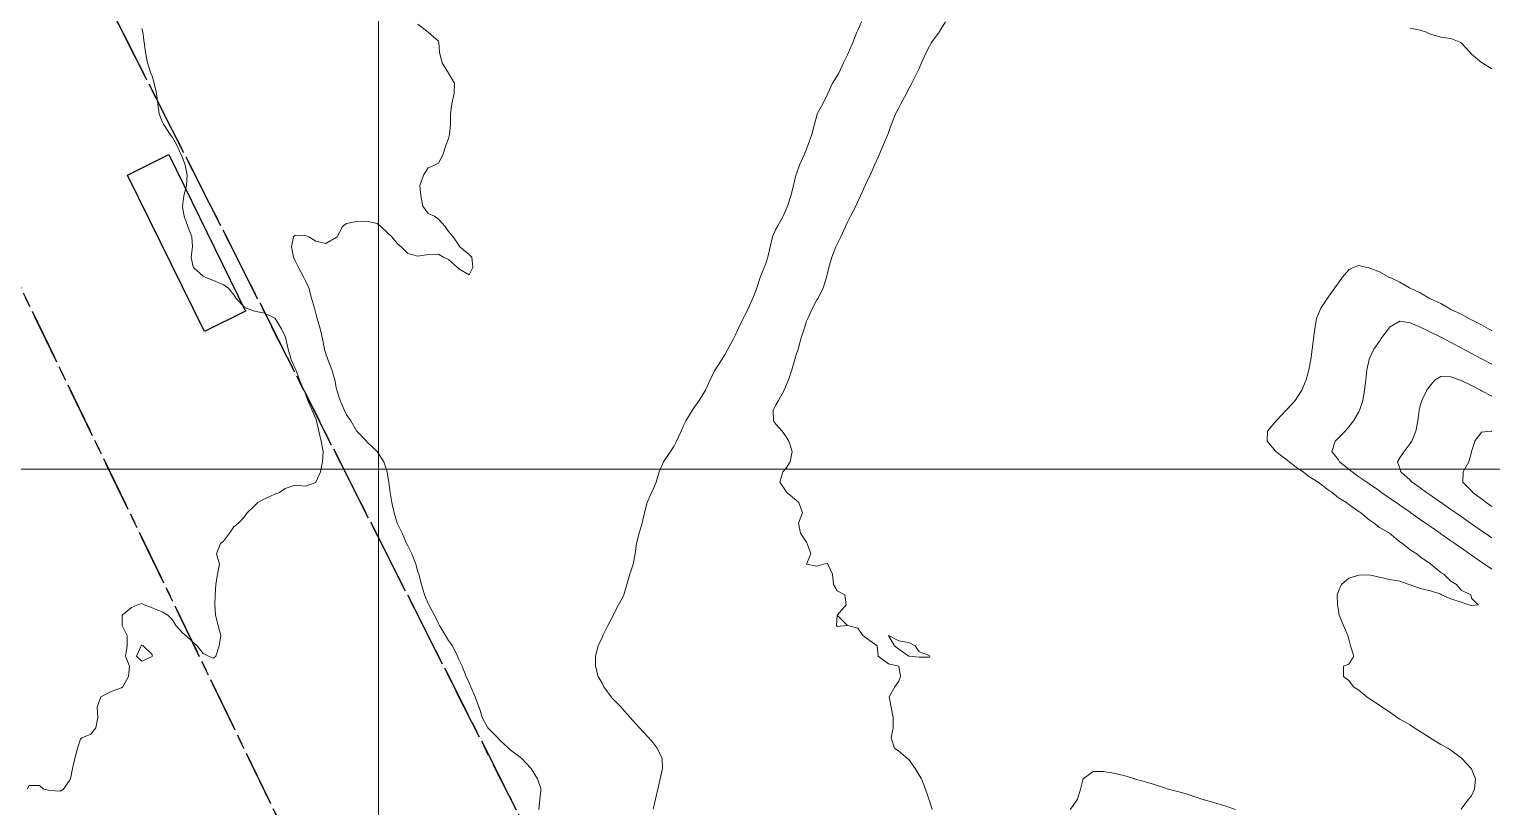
# Model space of a CAD drawing. Header units: centimetres. Extents: x 0 to 642158, y -847 to 649707.
# Drawn here: x 616349.7 to 616421.2, y 621470.9 to 621508.9 of the extents above; entities that cross this region are included whole.
import ezdxf

# ---------------------------------------------------------------- set-up
doc = ezdxf.new("R2010")
doc.units = ezdxf.units.CM
doc.header["$MEASUREMENT"] = 0
doc.linetypes.add('CENTERX2', pattern=[4, 2.5, -0.5, 0.5, -0.5])
doc.layers.add('MEV_grille', color=254, linetype='Continuous', lineweight=9)
doc.layers.add('WAL_topographie 0.5', color=253, linetype='Continuous', lineweight=20)
doc.layers.add('SPW_batiments', color=7, linetype='Continuous')
doc.layers.add('SPW_parcellaire cadastral', color=7, linetype='CENTERX2', lineweight=25, true_color=0xff0542)

# ---------------------------------------------------------------- blocks, each defined once
blk = doc.blocks.new('*U114')
at = {"layer": 'MEV_grille', "transparency": 33554687}
blk.add_lwpolyline([(-1338.461, 0), (1338.461, 0)], dxfattribs=at)
blk = doc.blocks.new('*U115')
at = {"layer": 'MEV_grille', "color": 0, "linetype": 'ByBlock', "lineweight": -2, "transparency": 16777216}
blk.add_blockref('*U114', (0, -900), dxfattribs=at)
blk = doc.blocks.new('*U112')
at = {"layer": 'MEV_grille', "transparency": 33554687}
blk.add_lwpolyline([(0, 1825.476), (0, -1825.476)], dxfattribs=at)
blk = doc.blocks.new('*U113')
at = {"layer": 'MEV_grille', "color": 0, "linetype": 'ByBlock', "lineweight": -2, "transparency": 16777216}
blk.add_blockref('*U112', (1000, 0), dxfattribs=at)

msp = doc.modelspace()

# ---------------------------------------------------------------- linework, layer by layer
at = {"layer": 'SPW_batiments'}
msp.add_lwpolyline([(616360.322, 621495.112), (616358.306, 621494.112), (616354.555, 621501.761), (616356.571, 621502.762), (616360.322, 621495.112)], dxfattribs=at)
at = {"layer": 'SPW_parcellaire cadastral'}
for points in [[(616406.831, 621420.991), (616406.079, 621420.315), (616381.528, 621452.057), (616382.59, 621452.875), (616351.981, 621513.364), (616363.267, 621518.999), (616369.865, 621522.24), (616369.942, 621522.278), (616376.513, 621525.482), (616358.142, 621561.901), (616355.485, 621567.17), (616349.995, 621577.952), (616352.127, 621579.652), (616370.952, 621542.641), (616371.586, 621541.659), (616372.235, 621540.834), (616373.089, 621539.86), (616373.957, 621538.971), (616374.973, 621538.061), (616376.098, 621537.156), (616377.407, 621536.24), (616378.996, 621535.288), (616436.286, 621505.676)], [(616373.765, 621445.823), (616346.4, 621502.304), (616338.84, 621517.664), (616333.627, 621528.033), (616328.365, 621539.223), (616324.813, 621546.38), (616322.366, 621551.341), (616321.241, 621553.624), (616318.926, 621558.452), (616317.339, 621561.594), (616326.493, 621565.88), (616326.797, 621565.232), (616333.921, 621550.568), (616334.913, 621548.385), (616342.472, 621532.24), (616351.981, 621513.364), (616382.59, 621452.875), (616381.528, 621452.057), (616373.765, 621445.823)], [(616341.803, 621444.94), (616338.557, 621448.666), (616335.598, 621452.075), (616332.204, 621455.964), (616329.403, 621459.19), (616326.26, 621462.758), (616323.512, 621465.953), (616319.974, 621470.034), (616317.277, 621473.159), (616310.497, 621480.84), (616309.28, 621482.209), (616346.4, 621502.304), (616373.765, 621445.823), (616354.58, 621430.628), (616352.071, 621433.628), (616345.37, 621441.126), (616341.803, 621444.94)]]:
    msp.add_lwpolyline(points, dxfattribs=at)
at = {"layer": 'WAL_topographie 0.5'}
for points in [[(616355.25, 621508.933), (616355.303, 621508.75), (616355.372, 621508.25), (616355.428, 621507.75), (616355.534, 621507.25), (616355.692, 621506.75), (616355.75, 621506.599), (616355.853, 621506.25), (616355.965, 621505.75), (616356.034, 621505.25), (616356.102, 621504.75), (616356.25, 621504.388), (616356.306, 621504.25), (616356.632, 621503.75), (616356.75, 621503.591), (616356.942, 621503.25), (616357.179, 621502.75), (616357.25, 621502.579), (616357.369, 621502.25), (616357.471, 621501.75), (616357.432, 621501.25), (616357.306, 621500.75), (616357.25, 621500.361), (616357.233, 621500.25), (616357.25, 621500.107), (616357.316, 621499.75), (616357.504, 621499.25), (616357.692, 621498.75), (616357.727, 621498.25), (616357.66, 621497.75), (616357.75, 621497.345), (616357.778, 621497.25), (616358.25, 621496.814), (616358.375, 621496.75), (616358.75, 621496.603), (616359.25, 621496.402), (616359.464, 621496.25), (616359.75, 621495.904), (616359.85, 621495.75), (616360.25, 621495.318), (616360.361, 621495.25), (616360.75, 621495.117), (616361.25, 621495.019), (616361.75, 621494.773), (616361.77, 621494.75), (616362.082, 621494.25), (616362.25, 621493.871), (616362.288, 621493.75), (616362.401, 621493.25), (616362.55, 621492.75), (616362.75, 621492.304), (616362.771, 621492.25), (616362.964, 621491.75), (616363.164, 621491.25), (616363.25, 621491.062), (616363.373, 621490.75), (616363.585, 621490.25), (616363.75, 621489.843), (616363.782, 621489.75), (616363.901, 621489.25), (616364.016, 621488.75), (616364.117, 621488.25), (616364.079, 621487.75), (616363.979, 621487.25), (616363.76, 621486.75), (616363.75, 621486.734), (616363.25, 621486.553), (616362.75, 621486.602), (616362.25, 621486.435), (616361.987, 621486.25), (616361.75, 621486.162), (616361.25, 621485.934), (616360.917, 621485.75), (616360.75, 621485.589), (616360.398, 621485.25), (616360.25, 621485.039), (616359.975, 621484.75), (616359.75, 621484.57), (616359.534, 621484.25), (616359.25, 621483.861), (616359.092, 621483.75), (616358.9, 621483.25), (616359.042, 621482.75), (616358.944, 621482.25), (616358.864, 621481.75), (616358.843, 621481.25), (616358.82, 621480.75), (616358.855, 621480.25), (616358.98, 621479.75), (616359.109, 621479.25), (616359.036, 621478.75), (616358.867, 621478.25), (616358.75, 621478.141), (616358.517, 621478.25), (616358.25, 621478.379), (616357.962, 621478.75), (616357.75, 621478.931), (616357.393, 621479.25), (616357.25, 621479.37), (616356.917, 621479.75), (616356.75, 621480.021), (616356.521, 621480.25), (616356.25, 621480.408), (616355.75, 621480.613), (616355.357, 621480.75), (616355.25, 621480.813), (616355.036, 621480.75), (616354.75, 621480.632), (616354.286, 621480.25), (616354.296, 621479.75), (616354.528, 621479.25), (616354.528, 621478.75), (616354.456, 621478.25), (616354.641, 621477.75), (616354.601, 621477.25), (616354.323, 621476.75), (616354.25, 621476.696), (616353.75, 621476.512), (616353.25, 621476.25), (616353.25, 621476.25), (616353.067, 621475.75), (616353.104, 621475.25), (616353, 621474.75), (616352.75, 621474.434), (616352.312, 621474.25), (616352.25, 621474.187), (616352.098, 621473.75), (616351.967, 621473.25), (616351.865, 621472.75), (616351.765, 621472.25), (616351.75, 621472.217), (616351.417, 621471.75), (616351.25, 621471.655), (616350.75, 621471.673), (616350.45, 621471.75), (616350.25, 621471.917), (616349.75, 621471.917), (616349.646, 621471.75)], [(616368.75, 621509.139), (616369.25, 621508.75), (616369.25, 621508.75), (616369.75, 621508.313), (616369.775, 621508.25), (616369.808, 621507.75), (616369.94, 621507.25), (616370.25, 621506.75), (616370.25, 621506.75), (616370.54, 621506.25), (616370.513, 621505.75), (616370.412, 621505.25), (616370.345, 621504.75), (616370.338, 621504.25), (616370.294, 621503.75), (616370.25, 621503.55), (616370.12, 621503.25), (616369.972, 621502.75), (616369.75, 621502.35), (616369.55, 621502.25), (616369.25, 621502.114), (616369.028, 621501.75), (616368.844, 621501.25), (616368.896, 621500.75), (616368.991, 621500.25), (616369.25, 621499.882), (616369.562, 621499.75), (616369.75, 621499.614), (616370.083, 621499.25), (616370.25, 621499), (616370.473, 621498.75), (616370.75, 621498.334), (616370.8, 621498.25), (616371.25, 621497.875), (616371.387, 621497.75), (616371.429, 621497.25), (616371.25, 621496.893), (616370.75, 621497.187), (616370.688, 621497.25), (616370.25, 621497.639), (616370, 621497.75), (616369.75, 621497.893), (616369.25, 621497.875), (616368.75, 621497.8), (616368.25, 621497.927), (616367.927, 621498.25), (616367.75, 621498.393), (616367.472, 621498.75), (616367.25, 621498.957), (616366.935, 621499.25), (616366.75, 621499.397), (616366.25, 621499.509), (616365.75, 621499.489), (616365.25, 621499.402), (616365.066, 621499.25), (616364.796, 621498.75), (616364.75, 621498.708), (616364.25, 621498.417), (616363.75, 621498.534), (616363.417, 621498.75), (616363.25, 621498.805), (616362.75, 621498.819), (616362.66, 621498.75), (616362.559, 621498.25), (616362.67, 621497.75), (616362.75, 621497.577), (616362.907, 621497.25), (616363.175, 621496.75), (616363.25, 621496.599), (616363.408, 621496.25), (616363.549, 621495.75), (616363.69, 621495.25), (616363.75, 621494.992), (616363.825, 621494.75), (616363.965, 621494.25), (616364.089, 621493.75), (616364.185, 621493.25), (616364.25, 621493.023), (616364.345, 621492.75), (616364.539, 621492.25), (616364.68, 621491.75), (616364.75, 621491.371), (616364.783, 621491.25), (616364.954, 621490.75), (616365.154, 621490.25), (616365.25, 621490.037), (616365.47, 621489.75), (616365.75, 621489.258), (616365.762, 621489.25), (616366.236, 621488.75), (616366.25, 621488.729), (616366.75, 621488.25), (616366.75, 621488.25), (616367.087, 621487.75), (616367.244, 621487.25), (616367.25, 621487.221), (616367.329, 621486.75), (616367.392, 621486.25), (616367.472, 621485.75), (616367.582, 621485.25), (616367.738, 621484.75), (616367.75, 621484.72), (616367.972, 621484.25), (616368.195, 621483.75), (616368.25, 621483.634), (616368.453, 621483.25), (616368.639, 621482.75), (616368.75, 621482.368), (616368.794, 621482.25), (616368.925, 621481.75), (616369.068, 621481.25), (616369.25, 621480.818), (616369.287, 621480.75), (616369.553, 621480.25), (616369.75, 621479.843), (616369.797, 621479.75), (616370.089, 621479.25), (616370.25, 621479.007), (616370.436, 621478.75), (616370.685, 621478.25), (616370.75, 621478.083), (616370.908, 621477.75), (616371.111, 621477.25), (616371.25, 621476.944), (616371.336, 621476.75), (616371.539, 621476.25), (616371.733, 621475.75), (616371.75, 621475.701), (616371.893, 621475.25), (616372.158, 621474.75), (616372.25, 621474.656), (616372.653, 621474.25), (616372.75, 621474.139), (616373.181, 621473.75), (616373.25, 621473.675), (616373.75, 621473.313), (616373.835, 621473.25), (616374.25, 621472.782), (616374.276, 621472.75), (616374.591, 621472.25), (616374.75, 621471.774), (616374.756, 621471.75), (616374.75, 621471.667), (616374.715, 621471.25), (616374.652, 621470.75)], [(616390.439, 621509.25), (616390.25, 621508.85), (616390.208, 621508.75), (616390.012, 621508.25), (616389.795, 621507.75), (616389.75, 621507.643), (616389.55, 621507.25), (616389.327, 621506.75), (616389.25, 621506.619), (616389.012, 621506.25), (616388.78, 621505.75), (616388.75, 621505.681), (616388.535, 621505.25), (616388.271, 621504.75), (616388.25, 621504.671), (616388.136, 621504.25), (616388.007, 621503.75), (616387.829, 621503.25), (616387.75, 621503.031), (616387.633, 621502.75), (616387.404, 621502.25), (616387.25, 621501.819), (616387.225, 621501.75), (616387.111, 621501.25), (616386.974, 621500.75), (616386.813, 621500.25), (616386.75, 621500.094), (616386.607, 621499.75), (616386.318, 621499.25), (616386.25, 621499.116), (616386.081, 621498.75), (616385.971, 621498.25), (616385.86, 621497.75), (616385.75, 621497.434), (616385.671, 621497.25), (616385.472, 621496.75), (616385.312, 621496.25), (616385.25, 621496.074), (616385.126, 621495.75), (616384.902, 621495.25), (616384.75, 621494.948), (616384.643, 621494.75), (616384.403, 621494.25), (616384.25, 621493.917), (616384.169, 621493.75), (616383.891, 621493.25), (616383.75, 621492.981), (616383.598, 621492.75), (616383.277, 621492.25), (616383.25, 621492.196), (616383.039, 621491.75), (616382.799, 621491.25), (616382.75, 621491.161), (616382.489, 621490.75), (616382.25, 621490.394), (616382.149, 621490.25), (616381.84, 621489.75), (616381.75, 621489.548), (616381.617, 621489.25), (616381.393, 621488.75), (616381.25, 621488.5), (616381.094, 621488.25), (616380.755, 621487.75), (616380.75, 621487.739), (616380.535, 621487.25), (616380.392, 621486.75), (616380.25, 621486.396), (616380.172, 621486.25), (616379.951, 621485.75), (616379.821, 621485.25), (616379.75, 621484.917), (616379.71, 621484.75), (616379.565, 621484.25), (616379.44, 621483.75), (616379.365, 621483.25), (616379.262, 621482.75), (616379.25, 621482.7), (616379.106, 621482.25), (616378.959, 621481.75), (616378.813, 621481.25), (616378.75, 621481.095), (616378.546, 621480.75), (616378.297, 621480.25), (616378.25, 621480.132), (616378.037, 621479.75), (616377.793, 621479.25), (616377.75, 621479.157), (616377.553, 621478.75), (616377.431, 621478.25), (616377.429, 621477.75), (616377.566, 621477.25), (616377.75, 621476.924), (616377.828, 621476.75), (616378.197, 621476.25), (616378.25, 621476.194), (616378.683, 621475.75), (616378.75, 621475.674), (616379.13, 621475.25), (616379.25, 621475.104), (616379.587, 621474.75), (616379.75, 621474.56), (616380.04, 621474.25), (616380.25, 621474.006), (616380.449, 621473.75), (616380.69, 621473.25), (616380.706, 621472.75), (616380.588, 621472.25), (616380.478, 621471.75), (616380.354, 621471.25), (616380.25, 621470.766)], [(616394.532, 621509.25), (616394.25, 621508.781), (616394.228, 621508.75), (616393.862, 621508.25), (616393.75, 621508.064), (616393.588, 621507.75), (616393.367, 621507.25), (616393.25, 621506.979), (616393.141, 621506.75), (616392.887, 621506.25), (616392.75, 621505.996), (616392.627, 621505.75), (616392.362, 621505.25), (616392.25, 621505.053), (616392.095, 621504.75), (616391.898, 621504.25), (616391.75, 621503.848), (616391.714, 621503.75), (616391.512, 621503.25), (616391.296, 621502.75), (616391.25, 621502.643), (616391.073, 621502.25), (616390.851, 621501.75), (616390.75, 621501.553), (616390.604, 621501.25), (616390.383, 621500.75), (616390.25, 621500.467), (616390.156, 621500.25), (616389.901, 621499.75), (616389.75, 621499.464), (616389.652, 621499.25), (616389.43, 621498.75), (616389.25, 621498.384), (616389.184, 621498.25), (616388.984, 621497.75), (616388.838, 621497.25), (616388.75, 621496.89), (616388.722, 621496.75), (616388.563, 621496.25), (616388.306, 621495.75), (616388.25, 621495.657), (616388.039, 621495.25), (616387.806, 621494.75), (616387.75, 621494.616), (616387.623, 621494.25), (616387.47, 621493.75), (616387.329, 621493.25), (616387.25, 621493.04), (616387.166, 621492.75), (616387.024, 621492.25), (616386.863, 621491.75), (616386.75, 621491.5), (616386.66, 621491.25), (616386.375, 621490.75), (616386.25, 621490.538), (616386.121, 621490.25), (616386.136, 621489.75), (616386.25, 621489.59), (616386.553, 621489.25), (616386.75, 621488.96), (616386.883, 621488.75), (616387.042, 621488.25), (616386.939, 621487.75), (616386.75, 621487.435), (616386.583, 621487.25), (616386.444, 621486.75), (616386.75, 621486.292), (616386.778, 621486.25), (616387.25, 621485.855), (616387.365, 621485.75), (616387.555, 621485.25), (616387.35, 621484.75), (616387.45, 621484.25), (616387.75, 621483.821), (616387.776, 621483.75), (616387.956, 621483.25), (616387.75, 621482.75), (616388.25, 621482.65), (616388.583, 621482.75), (616388.75, 621482.778), (616388.792, 621482.75), (616389.016, 621482.25), (616389.071, 621481.75), (616389.25, 621481.438), (616389.625, 621481.25), (616389.679, 621480.75), (616389.25, 621480.25), (616389.75, 621479.75), (616389.75, 621479.75), (616390.25, 621479.607), (616390.5, 621479.25), (616390.75, 621479.083), (616391.204, 621478.75), (616391.25, 621478.251), (616391.25, 621478.25), (616391.75, 621477.875), (616392.25, 621477.75), (616392.25, 621477.75), (616392.341, 621477.25), (616392.25, 621477.028), (616392.058, 621476.75), (616391.779, 621476.25), (616391.88, 621475.75), (616391.987, 621475.25), (616391.985, 621474.75), (616391.88, 621474.25), (616392.053, 621473.75), (616392.25, 621473.599), (616392.679, 621473.25), (616392.75, 621473.198), (616393.057, 621472.75), (616393.25, 621472.421), (616393.361, 621472.25), (616393.567, 621471.75), (616393.722, 621471.25), (616393.75, 621471.179), (616393.895, 621470.75)], [(616417.25, 621508.95), (616417.75, 621508.846), (616418.054, 621508.75), (616418.25, 621508.643), (616418.75, 621508.505), (616419.25, 621508.431), (616419.727, 621508.25), (616419.75, 621508.233), (616420.187, 621507.75), (616420.25, 621507.676), (616420.75, 621507.26), (616420.771, 621507.25), (616421.25, 621506.963)], [(616421.25, 621494.17), (616421.08, 621494.25), (616420.75, 621494.442), (616420.25, 621494.688), (616420.118, 621494.75), (616419.75, 621494.958), (616419.25, 621495.196), (616419.14, 621495.25), (616418.75, 621495.48), (616418.25, 621495.719), (616418.187, 621495.75), (616417.75, 621496.009), (616417.25, 621496.237), (616417.223, 621496.25), (616416.75, 621496.522), (616416.272, 621496.75), (616416.25, 621496.763), (616415.75, 621497.032), (616415.25, 621497.23), (616415.144, 621497.25), (616414.75, 621497.349), (616414.461, 621497.25), (616414.25, 621497.131), (616413.936, 621496.75), (616413.75, 621496.496), (616413.568, 621496.25), (616413.25, 621495.795), (616413.218, 621495.75), (616412.885, 621495.25), (616412.75, 621494.952), (616412.678, 621494.75), (616412.588, 621494.25), (616412.528, 621493.75), (616412.47, 621493.25), (616412.399, 621492.75), (616412.304, 621492.25), (616412.25, 621492.042), (616412.167, 621491.75), (616411.952, 621491.25), (616411.75, 621490.926), (616411.63, 621490.75), (616411.25, 621490.323), (616411.183, 621490.25), (616410.75, 621489.8), (616410.701, 621489.75), (616410.281, 621489.25), (616410.258, 621488.75), (616410.69, 621488.25), (616410.75, 621488.2), (616411.25, 621487.822), (616411.344, 621487.75), (616411.75, 621487.43), (616412.022, 621487.25), (616412.25, 621487.06), (616412.75, 621486.752), (616412.754, 621486.75), (616413.25, 621486.374), (616413.439, 621486.25), (616413.75, 621485.991), (616414.138, 621485.75), (616414.25, 621485.658), (616414.75, 621485.315), (616414.849, 621485.25), (616415.25, 621484.906), (616415.494, 621484.75), (616415.75, 621484.534), (616416.25, 621484.25), (616416.25, 621484.25), (616416.75, 621483.837), (616416.885, 621483.75), (616417.25, 621483.44), (616417.578, 621483.25), (616417.75, 621483.098), (616418.25, 621482.764), (616418.272, 621482.75), (616418.75, 621482.337), (616418.9, 621482.25), (616419.25, 621481.917), (616419.513, 621481.75), (616419.75, 621481.479), (616420.221, 621481.25), (616420.25, 621481.083), (616420.583, 621480.75), (616420.25, 621480.72), (616420.125, 621480.75), (616419.75, 621480.887), (616419.25, 621481.043), (616418.788, 621481.25), (616418.75, 621481.269), (616418.25, 621481.444), (616417.75, 621481.556), (616417.25, 621481.731), (616417.2, 621481.75), (616416.75, 621481.905), (616416.25, 621482), (616415.75, 621482.107), (616415.25, 621482.219), (616414.75, 621482.208), (616414.25, 621482.062), (616413.893, 621481.75), (616413.75, 621481.417), (616413.694, 621481.25), (616413.708, 621480.75), (616413.75, 621480.5), (616413.788, 621480.25), (616414, 621479.75), (616414.212, 621479.25), (616414.25, 621479.083), (616414.333, 621478.75), (616414.5, 621478.25), (616414.25, 621477.85), (616414, 621477.75), (616414, 621477.25), (616414.25, 621477.05), (616414.487, 621476.75), (616414.75, 621476.578), (616415.13, 621476.25), (616415.25, 621476.175), (616415.75, 621475.85), (616415.88, 621475.75), (616416.25, 621475.532), (616416.617, 621475.25), (616416.75, 621475.161), (616417.25, 621474.886), (616417.457, 621474.75), (616417.75, 621474.565), (616418.233, 621474.25), (616418.25, 621474.237), (616418.75, 621473.936), (616419.102, 621473.75), (616419.25, 621473.652), (616419.75, 621473.282), (616419.775, 621473.25), (616420.237, 621472.75), (616420.25, 621472.738), (616420.45, 621472.25), (616420.398, 621471.75), (616420.25, 621471.417), (616420.108, 621471.25), (616419.75, 621470.76)], [(616421.25, 621492.525), (616420.814, 621492.75), (616420.75, 621492.783), (616420.25, 621493.048), (616419.867, 621493.25), (616419.75, 621493.311), (616419.25, 621493.57), (616418.912, 621493.75), (616418.75, 621493.836), (616418.25, 621494.089), (616417.922, 621494.25), (616417.75, 621494.335), (616417.25, 621494.538), (616416.75, 621494.621), (616416.25, 621494.323), (616416.189, 621494.25), (616415.821, 621493.75), (616415.75, 621493.651), (616415.479, 621493.25), (616415.25, 621492.76), (616415.246, 621492.75), (616415.144, 621492.25), (616415.083, 621491.75), (616415.026, 621491.25), (616414.943, 621490.75), (616414.781, 621490.25), (616414.75, 621490.189), (616414.491, 621489.75), (616414.25, 621489.45), (616414.075, 621489.25), (616413.75, 621488.912), (616413.593, 621488.75), (616413.426, 621488.25), (616413.75, 621487.839), (616413.802, 621487.75), (616414.25, 621487.394), (616414.413, 621487.25), (616414.75, 621487.016), (616415.132, 621486.75), (616415.25, 621486.668), (616415.75, 621486.321), (616415.852, 621486.25), (616416.25, 621485.974), (616416.573, 621485.75), (616416.75, 621485.627), (616417.25, 621485.277), (616417.288, 621485.25), (616417.75, 621484.924), (616418, 621484.75), (616418.25, 621484.576), (616418.72, 621484.25), (616418.75, 621484.229), (616419.25, 621483.882), (616419.441, 621483.75), (616419.75, 621483.535), (616420.162, 621483.25), (616420.25, 621483.189), (616420.75, 621482.842), (616420.883, 621482.75), (616421.25, 621482.495)], [(616421.25, 621490.961), (616420.75, 621491.218), (616420.686, 621491.25), (616420.25, 621491.469), (616419.75, 621491.717), (616419.654, 621491.75), (616419.25, 621491.897), (616418.75, 621491.918), (616418.478, 621491.75), (616418.25, 621491.496), (616418.078, 621491.25), (616417.819, 621490.75), (616417.75, 621490.483), (616417.701, 621490.25), (616417.633, 621489.75), (616417.534, 621489.25), (616417.33, 621488.75), (616417.25, 621488.633), (616416.96, 621488.25), (616416.75, 621487.938), (616416.64, 621487.75), (616416.75, 621487.436), (616416.802, 621487.25), (616417.25, 621486.851), (616417.353, 621486.75), (616417.75, 621486.477), (616418.058, 621486.25), (616418.25, 621486.115), (616418.75, 621485.762), (616418.766, 621485.75), (616419.25, 621485.413), (616419.485, 621485.25), (616419.75, 621485.066), (616420.206, 621484.75), (616420.25, 621484.719), (616420.75, 621484.373), (616420.927, 621484.25), (616421.25, 621484.026)], [(616421.25, 621489.252), (616421.194, 621489.25), (616420.75, 621489.202), (616420.409, 621488.75), (616420.258, 621488.25), (616420.25, 621488.22), (616420.127, 621487.75), (616419.85, 621487.25), (616419.833, 621486.75), (616420.25, 621486.326), (616420.312, 621486.25), (616420.75, 621485.931), (616420.971, 621485.75), (616421.25, 621485.557)], [(616389.25, 621479.694), (616389.749, 621479.75), (616389.25, 621480.249), (616389.204, 621479.75), (616389.25, 621479.694)], [(616355.757, 621478.25), (616355.75, 621478.237), (616355.25, 621478), (616354.988, 621478.25), (616355.212, 621478.75), (616355.25, 621478.781), (616355.321, 621478.75), (616355.75, 621478.321), (616355.757, 621478.25)], [(616393.778, 621478.25), (616393.75, 621478.2), (616393.25, 621478.191), (616392.75, 621478.25), (616392.75, 621478.25), (616392.25, 621478.583), (616392.05, 621478.75), (616391.75, 621479.25), (616391.75, 621479.25), (616391.75, 621479.25), (616391.75, 621479.25), (616392.25, 621479), (616392.75, 621478.917), (616393.062, 621478.75), (616393.25, 621478.45), (616393.75, 621478.274), (616393.778, 621478.25)], [(616408.711, 621470.75), (616408.25, 621470.918), (616407.75, 621471.064), (616407.25, 621471.202), (616407.072, 621471.25), (616406.75, 621471.371), (616406.25, 621471.525), (616405.75, 621471.664), (616405.422, 621471.75), (616405.25, 621471.813), (616404.75, 621471.972), (616404.25, 621472.117), (616403.77, 621472.25), (616403.75, 621472.258), (616403.25, 621472.41), (616402.75, 621472.528), (616402.25, 621472.615), (616401.75, 621472.605), (616401.264, 621472.25), (616401.25, 621472.198), (616401.145, 621471.75), (616400.991, 621471.25), (616400.75, 621470.897), (616400.629, 621470.75)]]:
    msp.add_lwpolyline(points, dxfattribs=at)

# ---------------------------------------------------------------- block references
at = {"layer": 'MEV_grille', "transparency": 33554687}
for name, p in [('*U113', (615366.814, 620593.644)), ('*U115', (616669.481, 622387.381))]:
    msp.add_blockref(name, p, dxfattribs=at)

doc.saveas('drawing.dxf')
